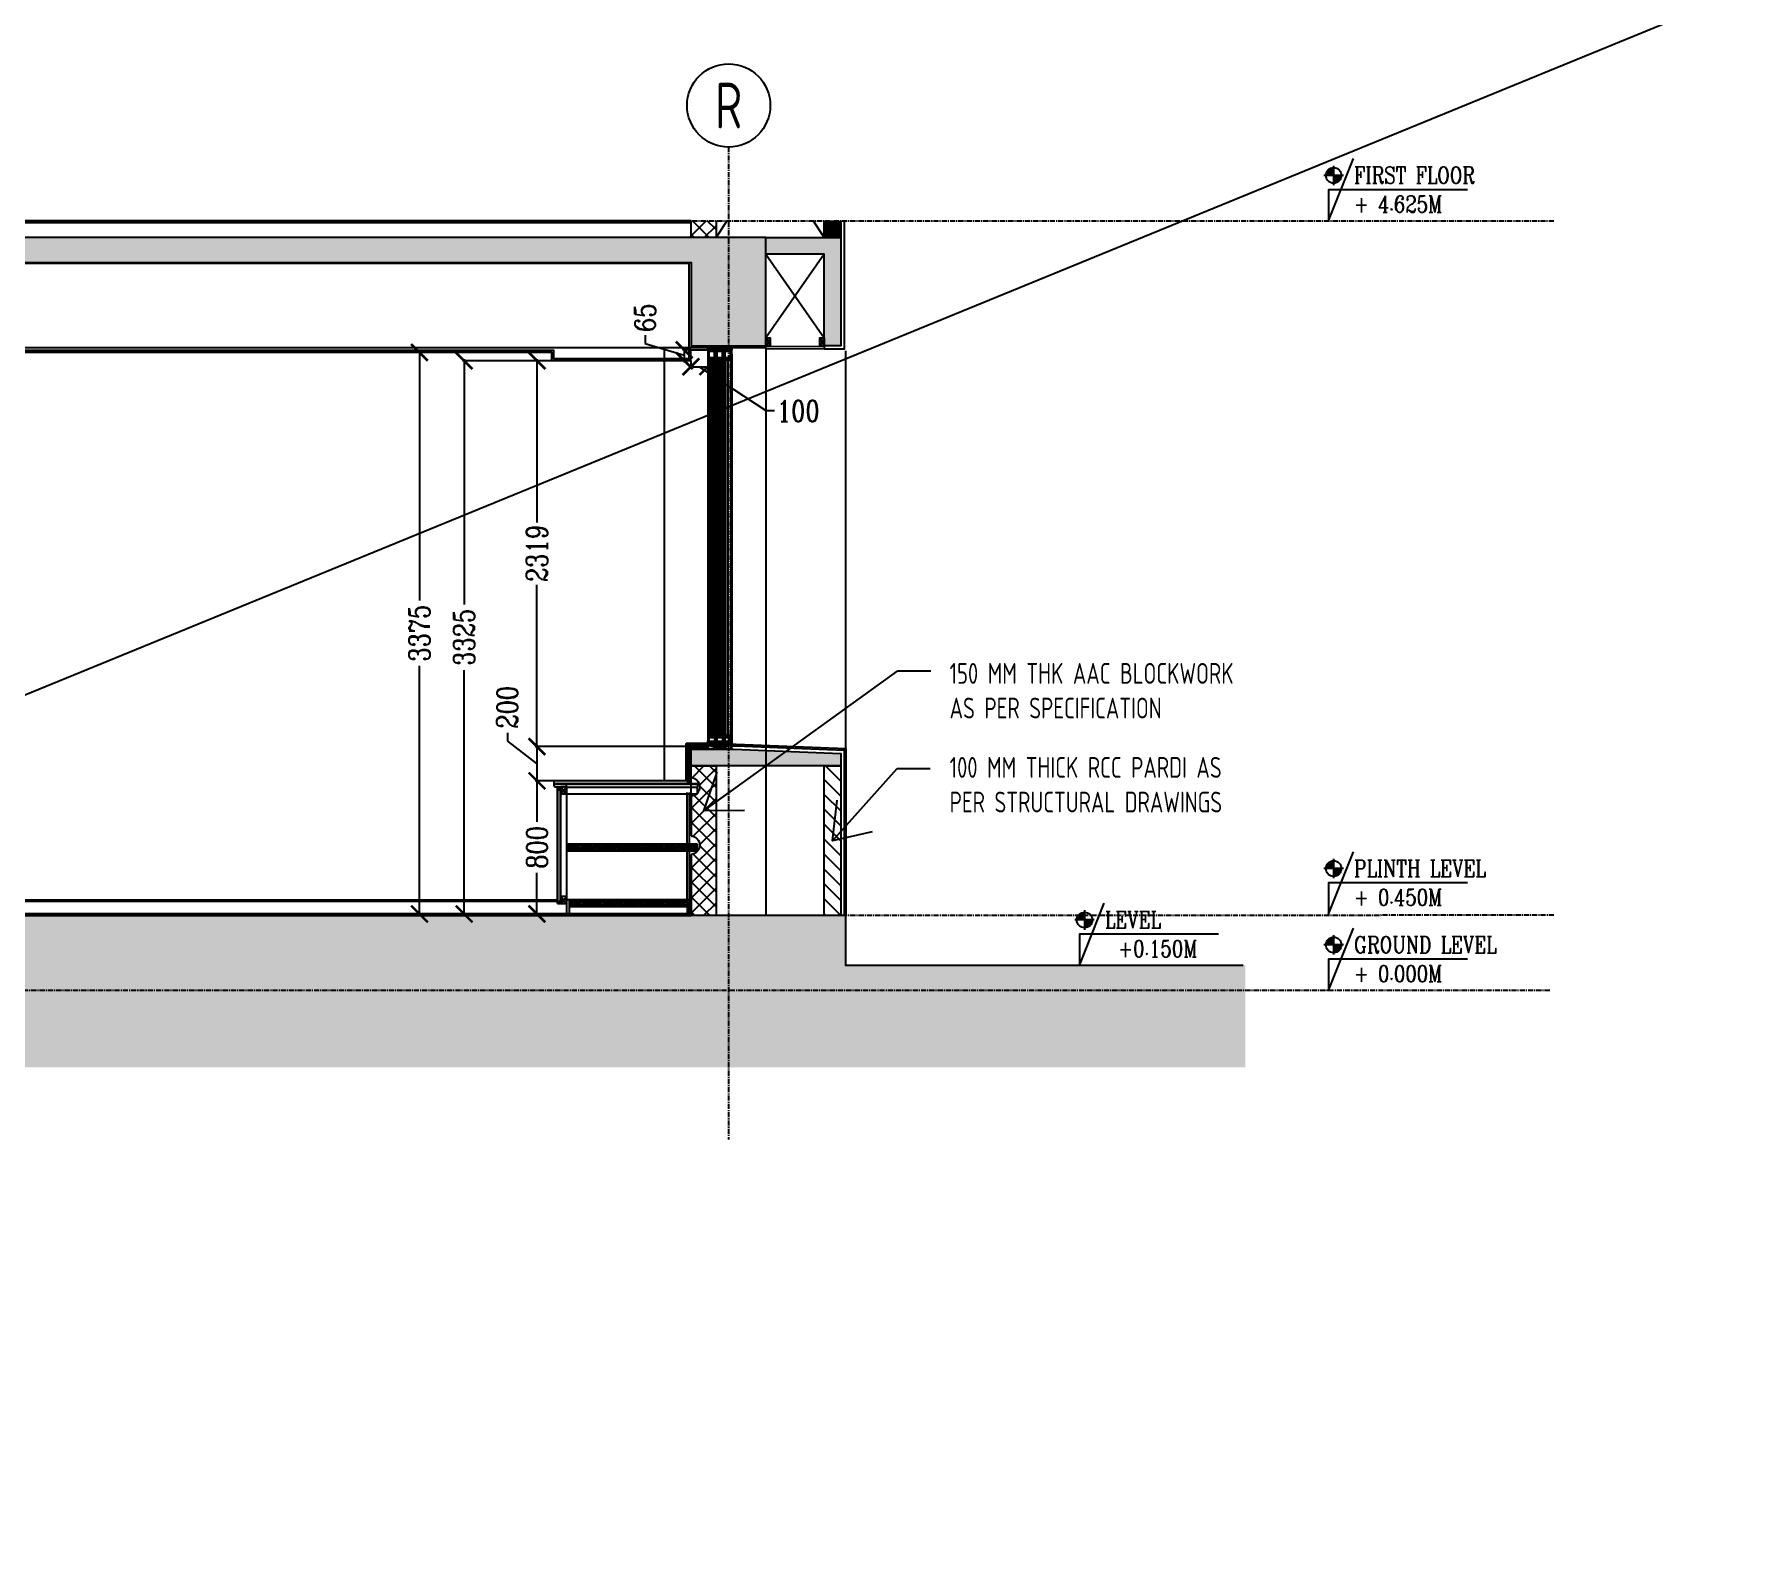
# Model space of a CAD drawing. Header units: millimetres. Extents: x -661525 to 498941, y 282148 to 1359693.
# Drawn here: x -243670 to -233309, y 960099 to 969181 of the extents above; entities that cross this region are included whole.
import ezdxf
from ezdxf.enums import TextEntityAlignment as Align

# ---------------------------------------------------------------- set-up
doc = ezdxf.new("R2010")
doc.units = ezdxf.units.MM
doc.header["$LTSCALE"] = 2.5
doc.header["$PDMODE"] = 35
doc.header["$PDSIZE"] = 15
doc.linetypes.add('CENTER', pattern=[2, 1.25, -0.25, 0.25, -0.25])
doc.layers.get('0').update_dxf_attribs({"linetype": 'CONTINUOUS'})
doc.layers.get('DEFPOINTS').update_dxf_attribs({"linetype": 'CONTINUOUS'})
for name, color, linetype in [('00', 5, 'CONTINUOUS'), ('A-ALU-SECTION', 11, 'CONTINUOUS'), ('A-ANNO-DIMS', 11, 'CONTINUOUS'), ('A-ANNO-GRID', 5, 'CENTER'), ('A-ANNO-LEVL', 7, 'CONTINUOUS'), ('A-COLS', 7, 'CONTINUOUS'), ('A-COLS-PATT', 252, 'CONTINUOUS'), ('A-ELEV', 8, 'CONTINUOUS'), ('A-ELEV-MEDM', 34, 'CONTINUOUS'), ('A-ELEV-THIN', 8, 'CONTINUOUS'), ('A-ELEV-VERY-THIN', 5, 'CONTINUOUS'), ('A-FLOR-OPEN', 6, 'CONTINUOUS'), ('A-GLAZ', 5, 'CONTINUOUS'), ('A-SECT', 1, 'CONTINUOUS'), ('A-WALL', 8, 'CONTINUOUS'), ('A-WALL-JAMB', 11, 'CONTINUOUS'), ('A-WALL-PATT-200', 5, 'CONTINUOUS'), ('A-WALL-PLAS', 8, 'CONTINUOUS'), ('I-ANNO-NOTE', 11, 'CONTINUOUS'), ('I-ELEV-HEVY', 4, 'CONTINUOUS'), ('I-ELEV-LITE', 8, 'CONTINUOUS'), ('I-SECT', 3, 'CONTINUOUS'), ('I-SECT-MEDM', 4, 'CONTINUOUS'), ('STONE', 9, 'CONTINUOUS'), ('vemcpl-ahu', 6, 'CONTINUOUS')]:
    doc.layers.add(name, color=color, linetype=linetype)
for name, color, linetype, lineweight in [('Elevation Dark - Cill-Staircase', 4, 'CONTINUOUS', 30), ('Elevation Light - Plaster-Tile Drop', 8, 'CONTINUOUS', 18), ('Wall - Stone Hatch', 252, 'CONTINUOUS', 13)]:
    doc.layers.add(name, color=color, linetype=linetype, lineweight=lineweight)
doc.styles.add('COMPLEX', font='complex.shx', dxfattribs={"width": 0.8})
doc.styles.add('ISOCP', font='isocp.shx', dxfattribs={"width": 0.8})
doc.dimstyles.new('TICK100', dxfattribs={"dimtxt": 250, "dimasz": 200, "dimexe": 150, "dimexo": 10, "dimgap": 50, "dimtad": 0, "dimdec": 0, "dimrnd": 5, "dimzin": 1, "dimdsep": 46, "dimtxsty": 'COMPLEX', "dimblk1": 'ARCHTICK', "dimblk2": 'ARCHTICK', "dimsah": 1, "dimcen": 0.09375, "dimdle": 150, "dimclrd": 11, "dimclre": 11, "dimclrt": 7, "dimadec": 0, "dimazin": 0, "dimtfac": 1, "dimtdec": 0, "dimtofl": 0, "dimtmove": 0, "dimatfit": 3, "dimldrblk": 'OPEN90', "dimfxl": 1, "dimtolj": 1, "dimtzin": 1, "dimarcsym": 0})
doc.dimstyles.new('TICK50', dxfattribs={"dimtxt": 125, "dimasz": 100, "dimexe": 10, "dimexo": 0, "dimgap": 25, "dimtad": 0, "dimdec": 0, "dimzin": 1, "dimdsep": 46, "dimtxsty": 'COMPLEX', "dimblk1": 'ARCHTICK', "dimblk2": 'ARCHTICK', "dimsah": 1, "dimcen": 0.09375, "dimdle": 10, "dimclrd": 170, "dimclre": 11, "dimclrt": 170, "dimadec": 0, "dimazin": 0, "dimtfac": 1, "dimtdec": 0, "dimtofl": 0, "dimtmove": 0, "dimatfit": 3, "dimldrblk": 'ARCHTICK', "dimfxl": 1, "dimtolj": 1, "dimtzin": 1, "dimarcsym": 0})

# ---------------------------------------------------------------- blocks, each defined once
blk = doc.blocks.new('floor 1')
at = {"layer": 'Elevation Light - Plaster-Tile Drop'}
h = blk.add_hatch(dxfattribs=at)
h.set_pattern_fill('AR-SAND', color=256, style=0)
h.set_pattern_definition([(37.5, (3830731.42, 983927.553), (-1.60003, 48.94132), [0, -38.608, 0, -43.18, 0, -41.275]), (7.5, (3830731.42, 983927.553), (44.95233, 71.6825), [0, -20.828, 0, -34.798, 0, -13.335]), (327.5, (3830700.177, 983927.553), (79.09924, 0.14372), [0, -12.7, 0, -45.72, 0, -59.69]), (317.5, (3830700.18, 983927.55), (76.35565, 22.29293), [0, -6.35, 0, -29.972, 0, -34.29])])
h.paths.add_polyline_path([(3830756, 984018), (3830731, 984018), (3830731, 983928), (3830756, 983928)])
h.paths.add_polyline_path([(3841805, 983928), (3841805, 984018), (3830756, 984018), (3830756, 983928)])
at = {"layer": 'A-ELEV-VERY-THIN'}
for points in [[(3834343, 984113), (3831536, 984113), (3831536, 984103), (3842297, 984103)], [(3836219, 984113), (3831536, 984113)], [(3842299, 984103), (3842299, 984113), (3831536, 984113)], [(3831540, 984103), (3836219, 984103)]]:
    blk.add_lwpolyline(points, dxfattribs=at)
at = {"layer": 'A-SECT', "color": 11}
for points in [[(3830731, 984028), (3842304, 984028), (3842304, 984018), (3830731, 984018)], [(3830753, 984073), (3830743, 984073), (3830743, 984028), (3830753, 984028)]]:
    blk.add_lwpolyline(points, close=True, dxfattribs=at)
at = {"layer": 'A-WALL-PLAS'}
blk.add_lwpolyline([(3831536, 984113), (3831536, 984103)], dxfattribs=at)
blk = doc.blocks.new('W13-144-SECTION')
at = {"layer": 'Wall - Stone Hatch'}
h = blk.add_hatch(dxfattribs=at)
h.set_pattern_fill('ANSI36', color=256, scale=0.8, angle=270, style=0)
h.set_pattern_definition([(315, (339769.6994, 1020410.4174), (4.9391409, -1.3470384), [6.35, -1.27, 0, -1.27])])
h.paths.add_polyline_path([(347636, 1023305), (347492, 1023305), (347492, 1023330), (347636, 1023330)])
h.paths.add_polyline_path([(347633, 1023308), (347495, 1023308), (347495, 1023327), (347633, 1023327)], flags=16)
h = blk.add_hatch(dxfattribs=at)
h.set_pattern_fill('ANSI36', color=256, scale=0.8, angle=-90, style=0)
h.set_pattern_definition([(225, (347635.5302, 1024265.2113), (-4.9391409, -1.3470384), [6.35, -1.27, 0, -1.27])])
h.paths.add_polyline_path([(347633, 1020927), (347495, 1020927), (347495, 1020908), (347633, 1020908)], flags=16)
h.paths.add_polyline_path([(347636, 1020930), (347492, 1020930), (347492, 1020905), (347636, 1020905)])
at = {"layer": 'A-ALU-SECTION'}
for points in [[(347502, 1023246), (347502, 1023248), (347499, 1023248), (347499, 1023258), (347532, 1023258), (347532, 1023248), (347529, 1023248), (347529, 1023246), (347534, 1023246), (347534, 1023296), (347498, 1023296), (347498, 1023246), (347502, 1023246)], [(347532, 1023259), (347532, 1023295), (347499, 1023295), (347499, 1023259), (347532, 1023259)], [(347550, 1023246), (347550, 1023248), (347547, 1023248), (347547, 1023258), (347580, 1023258), (347580, 1023248), (347577, 1023248), (347577, 1023246), (347582, 1023246), (347582, 1023296), (347546, 1023296), (347546, 1023246), (347550, 1023246)], [(347580, 1023259), (347580, 1023295), (347547, 1023295), (347547, 1023259), (347580, 1023259)], [(347607, 1023246), (347607, 1023248), (347595, 1023248), (347595, 1023258), (347628, 1023258), (347628, 1023248), (347616, 1023248), (347616, 1023246), (347630, 1023246), (347630, 1023296), (347594, 1023296), (347594, 1023246), (347607, 1023246)], [(347628, 1023259), (347628, 1023295), (347595, 1023295), (347595, 1023259), (347628, 1023259)], [(347529, 1020988), (347529, 1020989), (347534, 1020989), (347534, 1020939), (347517, 1020939), (347517, 1020941), (347532, 1020941), (347532, 1020951), (347499, 1020951), (347499, 1020941), (347515, 1020941), (347515, 1020939), (347498, 1020939), (347498, 1020989), (347502, 1020989), (347502, 1020988), (347499, 1020988), (347499, 1020978), (347532, 1020978), (347532, 1020988), (347529, 1020988)], [(347577, 1020988), (347577, 1020989), (347582, 1020989), (347582, 1020939), (347565, 1020939), (347565, 1020941), (347580, 1020941), (347580, 1020951), (347547, 1020951), (347547, 1020941), (347562, 1020941), (347562, 1020939), (347546, 1020939), (347546, 1020989), (347550, 1020989), (347550, 1020988), (347547, 1020988), (347547, 1020978), (347580, 1020978), (347580, 1020988), (347577, 1020988)], [(347616, 1020988), (347616, 1020989), (347630, 1020989), (347630, 1020939), (347613, 1020939), (347613, 1020941), (347628, 1020941), (347628, 1020951), (347595, 1020951), (347595, 1020941), (347610, 1020941), (347610, 1020939), (347594, 1020939), (347594, 1020989), (347607, 1020989), (347607, 1020988), (347595, 1020988), (347595, 1020978), (347628, 1020978), (347628, 1020988), (347616, 1020988)], [(347532, 1020976), (347532, 1020952), (347499, 1020952), (347499, 1020976), (347532, 1020976)], [(347580, 1020976), (347580, 1020952), (347547, 1020952), (347547, 1020976), (347580, 1020976)], [(347628, 1020976), (347628, 1020952), (347595, 1020952), (347595, 1020976), (347628, 1020976)]]:
    blk.add_lwpolyline(points, dxfattribs=at)
blk.add_lwpolyline([(347615, 1020983), (347615, 1023252), (347609, 1023252), (347609, 1020983)], close=True, dxfattribs=at)
at = {"layer": 'A-ELEV-MEDM'}
for centre, start, end in [((347504, 1023250), 89.7072, 270.2919), ((347504, 1023247), 89.1225, 270.8766), ((347504, 1023244), 89.1225, 270.8766), ((347528, 1023250), 269.7072, 90.2919), ((347528, 1023247), 269.1225, 90.8766), ((347528, 1023244), 269.1225, 90.8766), ((347552, 1023250), 89.7072, 270.2919), ((347552, 1023247), 89.1225, 270.8766), ((347552, 1023244), 89.1225, 270.8766), ((347576, 1023250), 269.7072, 90.2919), ((347576, 1023247), 269.1225, 90.8766), ((347576, 1023244), 269.1225, 90.8766), ((347609, 1023250), 89.7072, 270.2919), ((347609, 1023247), 89.1225, 270.8766), ((347609, 1023244), 89.1225, 270.8766), ((347615, 1023250), 269.7072, 90.2919), ((347615, 1023247), 269.1225, 90.8766), ((347615, 1023244), 269.1225, 90.8766), ((347504, 1020991), 89.1234, 270.8775), ((347504, 1020989), 89.1234, 270.8775), ((347528, 1020991), 269.1234, 90.8775), ((347528, 1020989), 269.1234, 90.8775), ((347552, 1020991), 89.1234, 270.8775), ((347552, 1020989), 89.1234, 270.8775), ((347576, 1020991), 269.1234, 90.8775), ((347576, 1020989), 269.1234, 90.8775), ((347609, 1020991), 89.1225, 270.8766), ((347609, 1020989), 89.1225, 270.8766), ((347615, 1020991), 269.1234, 90.8775), ((347615, 1020989), 269.1234, 90.8775), ((347504, 1020986), 89.7081, 270.2928), ((347528, 1020986), 269.7081, 90.2928), ((347552, 1020986), 89.7081, 270.2928), ((347575, 1020986), 269.7081, 90.2928), ((347609, 1020986), 89.7072, 270.2919), ((347615, 1020986), 269.7081, 90.2928)]:
    blk.add_arc(centre, 1.34, start, end, dxfattribs=at)
at = {"layer": 'A-ELEV-THIN'}
for p, q in [((347492, 1023279), (347492, 1020956)), ((347495, 1023308), (347633, 1023327)), ((347495, 1023327), (347633, 1023308)), ((347498, 1023279), (347498, 1020956)), ((347534, 1023279), (347534, 1020956)), ((347546, 1023279), (347546, 1020956)), ((347582, 1023279), (347582, 1020956)), ((347594, 1023279), (347594, 1020956)), ((347630, 1023279), (347630, 1020989)), ((347636, 1023279), (347636, 1020956)), ((347495, 1020927), (347633, 1020908)), ((347495, 1020908), (347633, 1020927))]:
    blk.add_line(p, q, dxfattribs=at)
at = {"layer": 'A-GLAZ'}
for points in [[(347504, 1020983), (347504, 1023252), (347510, 1023252), (347510, 1020983)], [(347528, 1020983), (347528, 1023252), (347522, 1023252), (347522, 1020983)], [(347552, 1020983), (347552, 1023252), (347558, 1023252), (347558, 1020983)], [(347576, 1020983), (347576, 1023252), (347570, 1023252), (347570, 1020983)]]:
    blk.add_lwpolyline(points, close=True, dxfattribs=at)
at = {"layer": 'A-WALL-JAMB'}
for points in [[(347636, 1023305), (347492, 1023305), (347492, 1023330), (347636, 1023330), (347636, 1023305)], [(347636, 1020930), (347492, 1020930), (347492, 1020905), (347636, 1020905), (347636, 1020930)]]:
    blk.add_lwpolyline(points, dxfattribs=at)
for points in [[(347633, 1023308), (347495, 1023308), (347495, 1023327), (347633, 1023327)], [(347633, 1020927), (347495, 1020927), (347495, 1020908), (347633, 1020908)]]:
    blk.add_lwpolyline(points, close=True, dxfattribs=at)
at = {"layer": 'I-SECT'}
for points in [[(347589, 1023300), (347634, 1023300), (347634, 1023289), (347630, 1023289), (347630, 1023285), (347632, 1023285), (347632, 1023287), (347634, 1023287), (347634, 1023281), (347632, 1023281), (347632, 1023283), (347630, 1023283), (347630, 1023279), (347636, 1023279), (347636, 1023305), (347634, 1023305), (347634, 1023302), (347589, 1023302), (347589, 1023305), (347587, 1023305), (347587, 1023302), (347541, 1023302), (347541, 1023305), (347539, 1023305), (347539, 1023302), (347494, 1023302), (347494, 1023305), (347492, 1023305), (347492, 1023279), (347498, 1023279), (347498, 1023283), (347496, 1023283), (347496, 1023281), (347494, 1023281), (347494, 1023287), (347496, 1023287), (347496, 1023285), (347498, 1023285), (347498, 1023289), (347494, 1023289), (347494, 1023300), (347539, 1023300), (347539, 1023289), (347534, 1023289), (347534, 1023285), (347536, 1023285), (347536, 1023287), (347539, 1023287), (347539, 1023281), (347536, 1023281), (347536, 1023283), (347534, 1023283), (347534, 1023279), (347546, 1023279), (347546, 1023283), (347544, 1023283), (347544, 1023281), (347541, 1023281), (347541, 1023287), (347544, 1023287), (347544, 1023285), (347546, 1023285), (347546, 1023289), (347541, 1023289), (347541, 1023300), (347587, 1023300), (347587, 1023289), (347582, 1023289), (347582, 1023285), (347584, 1023285), (347584, 1023287), (347587, 1023287), (347587, 1023281), (347584, 1023281), (347584, 1023283), (347582, 1023283), (347582, 1023279), (347594, 1023279), (347594, 1023283), (347592, 1023283), (347592, 1023281), (347589, 1023281), (347589, 1023287), (347592, 1023287), (347592, 1023285), (347594, 1023285), (347594, 1023289), (347589, 1023289), (347589, 1023300)], [(347612, 1020946), (347612, 1020935), (347634, 1020935), (347634, 1020946), (347630, 1020946), (347630, 1020950), (347632, 1020950), (347632, 1020948), (347634, 1020948), (347634, 1020954), (347632, 1020954), (347632, 1020952), (347630, 1020952), (347630, 1020956), (347636, 1020956), (347636, 1020930), (347634, 1020930), (347634, 1020933), (347589, 1020933), (347589, 1020930), (347587, 1020930), (347587, 1020933), (347541, 1020933), (347541, 1020930), (347539, 1020930), (347539, 1020933), (347494, 1020933), (347494, 1020930), (347492, 1020930), (347492, 1020956), (347498, 1020956), (347498, 1020952), (347496, 1020952), (347496, 1020954), (347494, 1020954), (347494, 1020948), (347496, 1020948), (347496, 1020950), (347498, 1020950), (347498, 1020946), (347494, 1020946), (347494, 1020935), (347515, 1020935), (347515, 1020946)], [(347517, 1020946), (347517, 1020935), (347539, 1020935), (347539, 1020946), (347534, 1020946), (347534, 1020950), (347536, 1020950), (347536, 1020948), (347539, 1020948), (347539, 1020954), (347536, 1020954), (347536, 1020952), (347534, 1020952), (347534, 1020956), (347546, 1020956), (347546, 1020952), (347544, 1020952), (347544, 1020954), (347541, 1020954), (347541, 1020948), (347544, 1020948), (347544, 1020950), (347546, 1020950), (347546, 1020946), (347541, 1020946), (347541, 1020935), (347563, 1020935), (347563, 1020946)], [(347565, 1020946), (347565, 1020935), (347587, 1020935), (347587, 1020946), (347582, 1020946), (347582, 1020950), (347584, 1020950), (347584, 1020948), (347587, 1020948), (347587, 1020954), (347584, 1020954), (347584, 1020952), (347582, 1020952), (347582, 1020956), (347594, 1020956), (347594, 1020952), (347592, 1020952), (347592, 1020954), (347589, 1020954), (347589, 1020948), (347592, 1020948), (347592, 1020950), (347594, 1020950), (347594, 1020946), (347589, 1020946), (347589, 1020935)], [(347589, 1020935), (347610, 1020935), (347610, 1020946)]]:
    blk.add_lwpolyline(points, dxfattribs=at)
for centre in [(347516, 1020948), (347564, 1020948), (347611, 1020948)]:
    blk.add_arc(centre, 1.61, 308.4693, 231.5307, dxfattribs=at)
blk = doc.blocks.new('A$C49135F2E')
at = {"layer": 'I-SECT-MEDM'}
h = blk.add_hatch(dxfattribs=at)
h.set_pattern_fill('AR-SAND', color=256, scale=0.2, style=0)
h.set_pattern_definition([(37.5, (4355.703, -124), (-0.320006, 9.788265), [0, -7.7216, 0, -8.636, 0, -8.255]), (7.5, (4355.703, -124), (8.990466, 14.336502), [0, -4.1656, 0, -6.9596, 0, -2.667]), (327.5, (4349.455, -124), (15.819847, 0.028744), [0, -2.54, 0, -9.144, 0, -11.938]), (317.5, (4349.455, -124), (15.27113, 4.458586), [0, -1.27, 0, -5.9944, 0, -6.858])])
h.paths.add_polyline_path([(749, -112), (-38, -112), (-38, -132), (749, -132)])
at = {"layer": 'Wall - Stone Hatch'}
h = blk.add_hatch(dxfattribs=at)
h.set_pattern_fill('ANSI36', color=256, style=0)
h.set_pattern_definition([(45, (2143.2715, 115), (1.683798, 6.173926), [7.9375, -1.5875, 0, -1.5875])])
edge = h.paths.add_edge_path()
edge.add_line((28, 130), (-100, 130))
edge.add_line((-100, 130), (-100, 112))
edge.add_line((-100, 112), (30, 112))
edge.add_line((30, 112), (30, 128))
edge.add_arc((28, 128), 2, 0, 90)
h = blk.add_hatch(dxfattribs=at)
h.set_pattern_fill('ANSI36', color=256, style=0)
h.set_pattern_definition([(45, (328953.3177, -841383.1953), (1.683798023, 6.173926083), [7.9375, -1.5875, 0, -1.5875])])
h.paths.add_polyline_path([(24, 112), (24, 106), (30, 106), (30, -94), (18, -94), (18, 100), (18, 112)])
h = blk.add_hatch(dxfattribs=at)
h.set_pattern_fill('ANSI36', color=256, style=0)
h.set_pattern_definition([(45, (328959.3177, -841407.3053), (1.683798023, 6.173926083), [7.9375, -1.5875, 0, -1.5875])])
edge = h.paths.add_edge_path()
edge.add_line((20, -94), (821, -94))
edge.add_arc((773, -112), 50.9, 0, 20.6893, ccw=False)
edge.add_line((824, -112), (771, -112))
edge.add_line((771, -112), (20, -112))
edge.add_line((20, -112), (20, -94))
edge = h.paths.add_edge_path()
edge.add_line((749, -124), (749, -112))
edge.add_line((749, -112), (824, -112))
edge.add_arc((773, -112), 50.9, -20.6893, 0, ccw=False)
edge.add_line((821, -130), (749, -130))
edge.add_line((749, -130), (749, -124))
h = blk.add_hatch(dxfattribs=at)
h.set_pattern_fill('ANSI36', color=256, scale=2, angle=90, style=0)
h.set_pattern_definition([(135, (4355.703, -504), (-12.347852, 3.367596), [15.875, -3.175, 0, -3.175])])
h.paths.add_polyline_path([(749, -474), (-38, -474), (-38, -514), (749, -514)])
h = blk.add_hatch(dxfattribs=at)
h.set_pattern_fill('ANSI36', color=256, scale=2, angle=90, style=0)
h.set_pattern_definition([(135, (4370.4176, -839), (-12.347852, 3.367596), [15.875, -3.175, 0, -3.175])])
h.paths.add_polyline_path([(731, -809), (0, -809), (0, -849), (731, -849)])
at = {"layer": '00', "color": 8}
for points in [[(784, -130), (749, -172), (784, -172), (749, -130)], [(784, -790), (749, -832), (784, -832), (749, -790)]]:
    blk.add_lwpolyline(points, dxfattribs=at)
at = {"layer": 'A-COLS', "color": 8}
blk.add_line((804, -832), (784, -832), dxfattribs=at)
at = {"layer": 'A-ELEV'}
for p, q in [((749, -172), (749, -809)), ((800, -130), (782, -130))]:
    blk.add_line(p, q, dxfattribs=at)
for points in [[(803, -137), (803, -819), (785, -819), (785, -137)], [(803, -137), (785, -137)]]:
    blk.add_lwpolyline(points, dxfattribs=at)
at = {"layer": 'A-SECT'}
for p, q in [((749, -172), (-38, -172)), ((749, -132), (749, -172))]:
    blk.add_line(p, q, dxfattribs=at)
for points in [[(-38, -474), (749, -474), (749, -514), (-38, -514)], [(731, -849), (0, -849), (0, -809), (731, -809)], [(749, -894), (731, -894), (731, -809), (749, -809)]]:
    blk.add_lwpolyline(points, close=True, dxfattribs=at)
at = {"layer": 'A-WALL'}
blk.add_line((0, -75), (0, 96), dxfattribs=at)
for points in [[(0, -187), (0, -425)], [(0, -537), (0, -904)]]:
    blk.add_lwpolyline(points, dxfattribs=at)
for centre in [(4, -131), (4, -481)]:
    blk.add_arc(centre, 56.3, 93.9102, 266.0898, dxfattribs=at)
at = {"layer": 'A-WALL-PLAS'}
for p, q in [((12, 106), (-100, 106)), ((12, 106), (12, -112)), ((18, 100), (18, 112)), ((18, 100), (18, -94)), ((12, -164), (12, -474)), ((12, -514), (12, -809))]:
    blk.add_line(p, q, dxfattribs=at)
at = {"layer": 'Elevation Dark - Cill-Staircase'}
blk.add_lwpolyline([(28, 130), (-100, 130), (-100, 112), (30, 112), (30, 128, 0.414214)], format="xyb", close=True, dxfattribs=at)
at = {"layer": 'I-ELEV-HEVY'}
for points in [[(30, -94), (30, 106), (24, 106), (24, 112)], [(24, -474), (24, -164)], [(24, -809), (24, -514)]]:
    blk.add_lwpolyline(points, dxfattribs=at)
at = {"layer": 'I-ELEV-LITE'}
for p, q in [((784, -136), (804, -136)), ((784, -832), (784, -137)), ((785, -137), (784, -137)), ((804, -832), (804, -136)), ((803, -819), (794, -819))]:
    blk.add_line(p, q, dxfattribs=at)
at = {"layer": 'I-SECT'}
for points in [[(784, -172), (749, -172), (749, -130), (784, -130)], [(803, -149), (785, -149), (785, -137), (803, -137)], [(784, -832), (749, -832), (749, -790), (784, -790)], [(803, -831), (785, -831), (785, -819), (803, -819)]]:
    blk.add_lwpolyline(points, close=True, dxfattribs=at)
at = {"layer": 'I-SECT-MEDM'}
for p, q in [((18, -94), (821, -94)), ((20, -112), (20, -94)), ((-38, -112), (824, -112)), ((824, -112), (-38, -112)), ((-38, -112), (-38, -132)), ((749, -132), (-38, -132)), ((749, -132), (749, -112)), ((749, -112), (824, -112)), ((821, -130), (749, -130)), ((24, -809), (12, -809))]:
    blk.add_line(p, q, dxfattribs=at)
at = {"layer": 'I-SECT-MEDM', "color": 5}
blk.add_line((24, -809), (25, -809), dxfattribs=at)
at = {"layer": 'I-SECT-MEDM'}
for start, end in [(0, 20.6893), (339.3107, 0)]:
    blk.add_arc((773, -112), 50.9, start, end, dxfattribs=at)
at = {"layer": 'STONE'}
blk.add_line((-38, -172), (-38, -132), dxfattribs=at)
blk = doc.blocks.new('L')
h = blk.add_hatch(color=0)
h.paths.add_polyline_path([(0.068, 0), (0, 0), (0, -0.068, 0.414214)])
h.paths.add_polyline_path([(0, 0.068, 0.414214), (-0.068, 0), (0, 0)])
at = {"color": 0}
for p, q in [((0.085, 0), (-0.085, 0)), ((0, 0.085), (0, -0.085))]:
    blk.add_line(p, q, dxfattribs=at)
blk.add_circle((0, 0), 0.0683, dxfattribs=at)
blk = doc.blocks.new('WATER LVL')
blk.add_lwpolyline([(837, 0), (-837, 0), (-837, -375), (-537, 375)])
at = {"layer": '00', "xscale": 1371.803835285835, "yscale": 1371.803835285835, "zscale": 1371.803835285835}
blk.add_blockref('L', (-774, 172), dxfattribs=at)
at = {"style": 'COMPLEX', "width": 0.8}
for p in [(-529, 75), (-529, -273)]:
    blk.add_attdef('WATER', p, '', height=200, dxfattribs=at)
blk = doc.blocks.new('COLNUM')
at = {"linetype": 'Continuous'}
blk.add_circle((0, 0), 500, dxfattribs=at)
at = {"color": 7, "linetype": 'Continuous', "style": 'ISOCP', "width": 0.8}
blk.add_attdef('X', text='', height=550, dxfattribs=at).set_placement((0, 0), align=Align.MIDDLE_CENTER)
blk = doc.blocks.new('_ARCHTICK')
at = {"color": 0, "linetype": 'ByBlock', "const_width": 0.15}
blk.add_lwpolyline([(-0.5, -0.5), (0.5, 0.5)], dxfattribs=at)
blk = doc.blocks.new('*D393')
at = {"layer": 'A-ANNO-DIMS', "lineweight": -2, "transparency": 16777216}
for p, q in [((-240522, 964695), (-240658, 964695)), ((-240648, 964705), (-240648, 964449)), ((-240648, 963885), (-240648, 964142)), ((-240522, 963895), (-240658, 963895))]:
    blk.add_line(p, q, dxfattribs=at)
at = {"layer": 'DEFPOINTS', "color": 0, "transparency": 16777216}
for p in [(-240522, 964695), (-240648, 963895), (-240522, 963895)]:
    blk.add_point(p, dxfattribs=at)
at = {"layer": 'A-ANNO-DIMS', "lineweight": -2, "transparency": 16777216, "xscale": 100, "yscale": 100, "zscale": 100}
for p, rotation in [((-240648, 964695), 90.00000013136851), ((-240648, 963895), 270.0000001313685)]:
    blk.add_blockref('_ARCHTICK', p, dxfattribs=dict(at, rotation=rotation))
at = {"layer": 'A-ANNO-DIMS', "transparency": 16777216, "insert": (-240648, 964295), "char_height": 125, "attachment_point": 5, "rotation": 90, "style": 'COMPLEX'}
blk.add_mtext('\\A1;800', dxfattribs=at)
blk = doc.blocks.new('*D394')
at = {"layer": 'A-ANNO-DIMS', "lineweight": -2, "transparency": 16777216}
for p, q in [((-240826, 964983), (-240826, 964933)), ((-240826, 964933), (-240648, 964798)), ((-239749, 964901), (-240658, 964901)), ((-240648, 964911), (-240648, 964685)), ((-239749, 964695), (-240658, 964695))]:
    blk.add_line(p, q, dxfattribs=at)
at = {"layer": 'DEFPOINTS', "color": 0, "transparency": 16777216}
for p in [(-239749, 964901), (-240648, 964695), (-239749, 964695)]:
    blk.add_point(p, dxfattribs=at)
at = {"layer": 'A-ANNO-DIMS', "lineweight": -2, "transparency": 16777216, "xscale": 100, "yscale": 100, "zscale": 100}
for p, rotation in [((-240648, 964901), 90), ((-240648, 964695), 270)]:
    blk.add_blockref('_ARCHTICK', p, dxfattribs=dict(at, rotation=rotation))
at = {"layer": 'A-ANNO-DIMS', "transparency": 16777216, "insert": (-240826, 965137), "char_height": 125, "attachment_point": 5, "rotation": 90, "style": 'COMPLEX'}
blk.add_mtext('\\A1;200', dxfattribs=at)
blk = doc.blocks.new('*D395')
at = {"layer": 'A-ANNO-DIMS', "lineweight": -2, "transparency": 16777216}
for p, q in [((-239749, 967220), (-240658, 967220)), ((-240648, 967230), (-240648, 966248)), ((-240648, 964891), (-240648, 965874)), ((-239749, 964901), (-240658, 964901))]:
    blk.add_line(p, q, dxfattribs=at)
at = {"layer": 'DEFPOINTS', "color": 0, "transparency": 16777216}
for p in [(-240648, 967220), (-239749, 967220), (-239749, 964901)]:
    blk.add_point(p, dxfattribs=at)
at = {"layer": 'A-ANNO-DIMS', "lineweight": -2, "transparency": 16777216, "xscale": 100, "yscale": 100, "zscale": 100}
for p, rotation in [((-240648, 967220), 89.99999999996548), ((-240648, 964901), 269.9999999999655)]:
    blk.add_blockref('_ARCHTICK', p, dxfattribs=dict(at, rotation=rotation))
at = {"layer": 'A-ANNO-DIMS', "transparency": 16777216, "insert": (-240648, 966061), "char_height": 125, "attachment_point": 5, "rotation": 90, "style": 'COMPLEX'}
blk.add_mtext('\\A1;2319', dxfattribs=at)
blk = doc.blocks.new('*D396')
at = {"layer": 'A-ANNO-DIMS', "lineweight": -2, "transparency": 16777216}
for p, q in [((-239722, 967220), (-239722, 967174)), ((-239621, 967220), (-239621, 967174)), ((-239732, 967184), (-239611, 967184)), ((-239269, 966918), (-239672, 967184)), ((-239219, 966918), (-239269, 966918))]:
    blk.add_line(p, q, dxfattribs=at)
at = {"layer": 'DEFPOINTS', "color": 0, "transparency": 16777216}
for p in [(-239722, 967220), (-239621, 967220), (-239621, 967184)]:
    blk.add_point(p, dxfattribs=at)
at = {"layer": 'A-ANNO-DIMS', "lineweight": -2, "transparency": 16777216, "xscale": 100, "yscale": 100, "zscale": 100, "rotation": 180}
blk.add_blockref('_ARCHTICK', (-239722, 967184), dxfattribs=at)
at = {"layer": 'A-ANNO-DIMS', "lineweight": -2, "transparency": 16777216, "xscale": 100, "yscale": 100, "zscale": 100}
blk.add_blockref('_ARCHTICK', (-239621, 967184), dxfattribs=at)
at = {"layer": 'A-ANNO-DIMS', "transparency": 16777216, "insert": (-239077, 966918), "char_height": 125, "attachment_point": 5, "style": 'COMPLEX'}
blk.add_mtext('\\A1;100', dxfattribs=at)
blk = doc.blocks.new('*D397')
at = {"layer": 'A-ANNO-DIMS', "lineweight": -2, "transparency": 16777216}
for p, q in [((-239997, 967373), (-239997, 967323)), ((-239997, 967323), (-239762, 967253)), ((-239722, 967285), (-239772, 967285)), ((-239722, 967220), (-239772, 967220)), ((-239762, 967295), (-239762, 967210))]:
    blk.add_line(p, q, dxfattribs=at)
at = {"layer": 'DEFPOINTS', "color": 0, "transparency": 16777216}
for p in [(-239762, 967220), (-239722, 967285), (-239722, 967220)]:
    blk.add_point(p, dxfattribs=at)
at = {"layer": 'A-ANNO-DIMS', "lineweight": -2, "transparency": 16777216, "xscale": 100, "yscale": 100, "zscale": 100}
for p, rotation in [((-239762, 967285), 90), ((-239762, 967220), 270)]:
    blk.add_blockref('_ARCHTICK', p, dxfattribs=dict(at, rotation=rotation))
at = {"layer": 'A-ANNO-DIMS', "transparency": 16777216, "insert": (-239997, 967479), "char_height": 125, "attachment_point": 5, "rotation": 90, "style": 'COMPLEX'}
blk.add_mtext('\\A1;65', dxfattribs=at)
blk = doc.blocks.new('*D398')
at = {"layer": 'A-ANNO-DIMS', "lineweight": -2, "transparency": 16777216}
for p, q in [((-240948, 967270), (-241365, 967270)), ((-241355, 967280), (-241355, 965779)), ((-241355, 963885), (-241355, 965386)), ((-240948, 963895), (-241365, 963895))]:
    blk.add_line(p, q, dxfattribs=at)
at = {"layer": 'DEFPOINTS', "color": 0, "transparency": 16777216}
for p in [(-240948, 967270), (-241355, 963895), (-240948, 963895)]:
    blk.add_point(p, dxfattribs=at)
at = {"layer": 'A-ANNO-DIMS', "lineweight": -2, "transparency": 16777216, "xscale": 100, "yscale": 100, "zscale": 100}
for p, rotation in [((-241355, 967270), 90.00000013137065), ((-241355, 963895), 270.0000001313707)]:
    blk.add_blockref('_ARCHTICK', p, dxfattribs=dict(at, rotation=rotation))
at = {"layer": 'A-ANNO-DIMS', "transparency": 16777216, "insert": (-241355, 965583), "char_height": 125, "attachment_point": 5, "rotation": 90, "style": 'COMPLEX'}
blk.add_mtext('\\A1;3375', dxfattribs=at)
blk = doc.blocks.new('*D399')
at = {"layer": 'A-ANNO-DIMS', "lineweight": -2, "transparency": 16777216}
for p, q in [((-240558, 967220), (-241096, 967220)), ((-241086, 967230), (-241086, 965754)), ((-241086, 963885), (-241086, 965361)), ((-240558, 963895), (-241096, 963895))]:
    blk.add_line(p, q, dxfattribs=at)
at = {"layer": 'DEFPOINTS', "color": 0, "transparency": 16777216}
for p in [(-240558, 967220), (-241086, 963895), (-240558, 963895)]:
    blk.add_point(p, dxfattribs=at)
at = {"layer": 'A-ANNO-DIMS', "lineweight": -2, "transparency": 16777216, "xscale": 100, "yscale": 100, "zscale": 100}
for p, rotation in [((-241086, 967220), 90.00000013136015), ((-241086, 963895), 270.0000001313601)]:
    blk.add_blockref('_ARCHTICK', p, dxfattribs=dict(at, rotation=rotation))
at = {"layer": 'A-ANNO-DIMS', "transparency": 16777216, "insert": (-241086, 965558), "char_height": 125, "attachment_point": 5, "rotation": 90, "style": 'COMPLEX'}
blk.add_mtext('\\A1;3325', dxfattribs=at)

msp = doc.modelspace()

# ---------------------------------------------------------------- hatches: boundary and pattern name
at = {"layer": 'A-COLS-PATT'}
h = msp.add_hatch(color=256, dxfattribs=at)
h.dxf.hatch_style = 1
h.paths.add_polyline_path([(-238921.3, 968060.4), (-238821.3, 968060.4), (-238821.3, 967960.4), (-238921.3, 967960.4)])
h = msp.add_hatch(color=256, dxfattribs=at)
h.dxf.hatch_style = 1
h.paths.add_polyline_path([(-252971.3, 967810.4), (-251206.8, 967810.4), (-251206.8, 967510.4), (-250746.3, 967510.4), (-250746.3, 967810.4), (-239721.3, 967810.4), (-239721.3, 967310.4), (-239271.3, 967310.4), (-239271.3, 967960.4), (-253201.3, 967960.4), (-253201.3, 967360.4), (-252971.3, 967360.4)])
h = msp.add_hatch(color=256, dxfattribs=at)
h.dxf.hatch_style = 1
h.paths.add_polyline_path([(-239271.3, 967960.4), (-238821.3, 967960.4), (-238821.3, 967310.4), (-238921.3, 967310.4), (-238921.3, 967860.4), (-239271.3, 967860.4)])
h = msp.add_hatch(color=256, dxfattribs=at)
h.dxf.hatch_style = 1
h.paths.add_polyline_path([(-239721.3, 964785.4), (-239721.3, 964885.4), (-239466.3, 964885.4), (-238821.3, 964860.4), (-238821.3, 964785.4)])
msp.add_hatch(color=256, dxfattribs=at).paths.add_polyline_path([(-236388.3, 963585.4), (-236388.3, 962973), (-255389.3, 962973), (-255389.3, 963885.4), (-238791.3, 963885.4), (-238791.3, 963585.4)])
at = {"layer": 'A-WALL-PATT-200'}
h = msp.add_hatch(dxfattribs=at)
h.set_pattern_fill('ANSI37', color=256, scale=20, style=0)
h.set_pattern_definition([(135, (3266264.33, 422693.37), (44.9012806, 44.9012806), []), (45, (3266264.33, 422693.37), (44.9012806, -44.9012806), [])])
h.paths.add_polyline_path([(-239721.3, 968060.4), (-239571.3, 968060.4), (-239571.3, 967960.4), (-239721.3, 967960.4)])
h = msp.add_hatch(dxfattribs=at)
h.set_pattern_fill('ANSI37', color=256, scale=20, style=0)
h.set_pattern_definition([(135, (3266264.33, 422843.37), (44.9012806, 44.9012806), []), (45, (3266264.33, 422843.37), (44.9012806, -44.9012806), [])])
h.paths.add_polyline_path([(-239721.3, 964315.4), (-239683.3, 964315.4), (-239683.3, 964275.4), (-239721.3, 964275.4)])
h.paths.add_polyline_path([(-239683.3, 964657.4), (-239721.3, 964657.4), (-239721.3, 964677.4), (-239683.3, 964677.4)])
edge = h.paths.add_edge_path()
edge.add_arc((-239725.1, 964658.7), 56.3, -47.22628, 86.08979, ccw=False)
edge.add_line((-239686.9, 964617.4), (-239721.3, 964617.4))
edge.add_line((-239721.3, 964617.4), (-239721.3, 964364.9))
edge.add_arc((-239725.1, 964308.7), 56.3, -86.08979, 86.08979, ccw=False)
edge.add_line((-239721.3, 964252.6), (-239721.3, 963885.4))
edge.add_line((-239721.3, 963885.4), (-239571.3, 963885.4))
edge.add_line((-239571.3, 963885.4), (-239571.3, 964785.4))
edge.add_line((-239571.3, 964785.4), (-239721.3, 964785.4))
edge.add_line((-239721.3, 964785.4), (-239721.3, 964714.9))
h = msp.add_hatch(dxfattribs=at)
h.set_pattern_fill('ANSI31,_O', color=256, scale=20)
h.set_pattern_definition([(135, (3266064.33, 422843.37), (44.9012806, 44.9012806), [])])
h.paths.add_polyline_path([(-238821.3, 964785.4), (-238921.3, 964785.4), (-238921.3, 963885.4), (-238821.3, 963885.4)])

# ---------------------------------------------------------------- linework, layer by layer
at = {"layer": 'A-ANNO-DIMS'}
for points in [[(-239722.2, 967220.4), (-239722.2, 967285.2), (-239621.3, 967285.2), (-239621.3, 967297.2), (-239722.1, 967297.2), (-239734.1, 967297.2), (-239734.1, 967232.4), (-240546.3, 967232.4), (-240546.3, 967282.4), (-250008.3, 967282.4), (-250008.3, 967232.4), (-251283.8, 967232.4)], [(-239722.2, 967220.4), (-240558.3, 967220.4), (-240558.3, 967270.4), (-249996.3, 967270.4), (-249996.3, 967220.4), (-251283.8, 967220.4)]]:
    msp.add_lwpolyline(points, dxfattribs=at)
at = {"layer": 'A-ANNO-GRID', "ltscale": 10}
for p, q in [((-239495.4, 968504.3), (-239496.2, 962538.7)), ((-252464.4, 968060.4), (-234530.8, 968060.4)), ((-234557.5, 963435.4), (-255389.3, 963435.4))]:
    msp.add_line(p, q, dxfattribs=at)
msp.add_lwpolyline([(-254164, 963885.1), (-234530.8, 963889)], dxfattribs=at)
at = {"layer": 'A-COLS'}
for points in [[(-238821.3, 968060.4), (-238821.3, 967960.4), (-238921.3, 967960.4), (-238921.3, 968060.4)], [(-239721.3, 964785.4), (-239721.3, 964885.4), (-239466.3, 964885.4), (-238821.3, 964860.4), (-238821.3, 964785.4), (-239721.3, 964785.4)]]:
    msp.add_lwpolyline(points, dxfattribs=at)
at = {"layer": 'A-ELEV-THIN'}
for p, q in [((-239733.1, 967297.2), (-250671.3, 967297.2)), ((-239883.3, 967297.2), (-239883.3, 964695.4)), ((-239271.3, 967287.2), (-239271.3, 963885.4))]:
    msp.add_line(p, q, dxfattribs=at)
at = {"layer": 'A-FLOR-OPEN', "ltscale": 10}
for points in [[(-239506.3, 968060.4), (-239571.3, 967960.4)], [(-238986.3, 968060.4), (-238921.3, 967960.4)], [(-238921.3, 967860.4), (-239271.3, 967358.1)], [(-239271.3, 967860.4), (-238921.3, 967356.7)]]:
    msp.add_lwpolyline(points, dxfattribs=at)
at = {"layer": 'A-SECT', "color": 11}
msp.add_lwpolyline([(-239721.3, 968060.4), (-252971.3, 968060.4), (-252971.3, 968050.4), (-239721.3, 968050.4)], close=True, dxfattribs=at)
at = {"layer": 'A-SECT'}
for points in [[(-252971.3, 967810.4), (-251206.8, 967810.4), (-251206.8, 967510.4), (-250746.3, 967510.4), (-250746.3, 967810.4), (-239721.3, 967810.4), (-239721.3, 967310.4), (-239271.3, 967310.4), (-239271.3, 967960.4), (-253201.3, 967960.4), (-253201.3, 967360.4), (-252971.3, 967360.4), (-252971.3, 967810.4)], [(-239271.3, 967960.4), (-238821.3, 967960.4), (-238821.3, 967310.4), (-238921.3, 967310.4), (-238921.3, 967860.4), (-239271.3, 967860.4), (-239271.3, 967960.4)], [(-236401.8, 963585.4), (-238791.4, 963585.4), (-238791.4, 963885.4), (-255392.4, 963885.4), (-255392.4, 963285.4), (-255969.4, 963285.4)]]:
    msp.add_lwpolyline(points, dxfattribs=at)
at = {"layer": 'A-SECT', "color": 4}
for points in [[(-239271.3, 967308.1), (-239271.3, 967358.1), (-239246.3, 967358.1), (-239246.3, 967308.1), (-239271.3, 967308.1)], [(-238946.3, 967306.7), (-238946.3, 967356.7), (-238921.3, 967356.7), (-238921.3, 967306.7), (-238946.3, 967306.7)], [(-238921.3, 967306.4), (-238921.3, 967290.4), (-239271.3, 967292.1), (-239271.3, 967308.1), (-238921.3, 967306.4)]]:
    msp.add_lwpolyline(points, dxfattribs=at)
at = {"layer": 'A-WALL'}
for points in [[(-239721.3, 967960.4), (-239721.3, 968060.4)], [(-239571.3, 968060.4), (-239571.3, 967960.4), (-239721.3, 967960.4)], [(-239721.3, 964364.9), (-239721.3, 964785.4), (-239571.3, 964785.4), (-239571.3, 963885.4), (-239721.3, 963885.4)], [(-238921.3, 964785.4), (-238821.3, 964785.4), (-238821.3, 963885.4), (-238921.3, 963885.4), (-238921.3, 964785.4)], [(-239721.3, 963885.4), (-239721.3, 964252.6)]]:
    msp.add_lwpolyline(points, dxfattribs=at)
at = {"layer": 'A-WALL-JAMB'}
msp.add_line((-238791.3, 964738.8), (-238791.3, 967280.4), dxfattribs=at)
at = {"layer": 'A-WALL-PLAS'}
for points in [[(-238801.3, 968060.4), (-238801.3, 967290.4), (-238921.3, 967290.4)], [(-239726.3, 967297.2), (-239733.1, 967297.2), (-239733.1, 967805.4), (-250740, 967805.4), (-250740, 967504.4), (-251213.1, 967504.4), (-251213.1, 967805.4)], [(-239271.3, 967297.2), (-239726.3, 967297.2)], [(-239477.3, 964905.4), (-239449.7, 964905.4), (-238801.3, 964879.3), (-238801.3, 963885.4)], [(-239467.3, 964905.4), (-239467.3, 964915.4), (-239449.4, 964915.4), (-238791.3, 964888.8), (-238791.3, 963885.4)]]:
    msp.add_lwpolyline(points, dxfattribs=at)
at = {"layer": 'I-SECT-MEDM'}
for points in [[(-239271.3, 967358.1), (-239246.3, 967308.1)], [(-239246.3, 967358.1), (-239271.3, 967308.1)], [(-238946.3, 967356.7), (-238921.3, 967306.7)], [(-238921.3, 967356.7), (-238946.3, 967306.7)]]:
    msp.add_lwpolyline(points, dxfattribs=at)
at = {"layer": 'vemcpl-ahu'}
msp.add_line((-213920.9, 977411.7), (-256214.4, 960099.3), dxfattribs=at)

# ---------------------------------------------------------------- block references
at = {"layer": 'A-ANNO-DIMS', "xscale": -1}
msp.add_blockref('A$C49135F2E', (-239721.3, 964789.4), dxfattribs=at)
at = {"layer": 'A-ANNO-GRID'}
ref = msp.add_blockref('COLNUM', (-239495.4, 968754.3), dxfattribs=dict(at, xscale=0.5, yscale=0.5, zscale=0.5, rotation=180))
ref.add_attrib('X', 'R', dxfattribs={"layer": '0', "color": 7, "linetype": 'Continuous', "height": 275, "style": 'ISOCP', "width": 0.8}).set_placement((-239495.4, 968754.3), align=Align.MIDDLE_CENTER)
at = {"layer": 'A-ANNO-GRID', "xscale": -1}
msp.add_blockref('floor 1', (3591010, -20132.1), dxfattribs=at)
at = {"layer": 'A-ANNO-LEVL'}
ref = msp.add_blockref('WATER LVL', (-235470.6, 968247.8), dxfattribs=dict(at, xscale=0.4997623940465785, yscale=0.4997623940465785, zscale=0.4997623940465785))
ref.add_attrib('WATER', 'FIRST FLOOR', (-235735, 968285.2), dxfattribs={"layer": '0', "height": 99.952, "style": 'COMPLEX', "width": 0.8})
ref.add_attrib('WATER', '+ 4.625M', (-235735, 968111.2), dxfattribs={"layer": '0', "height": 99.95, "style": 'COMPLEX', "width": 0.8})
ref = msp.add_blockref('WATER LVL', (-235470.6, 964081.7), dxfattribs=dict(at, xscale=0.4997623940465785, yscale=0.4997623940465785, zscale=0.4997623940465785))
ref.add_attrib('WATER', 'PLINTH LEVEL', (-235735, 964119.1), dxfattribs={"layer": '0', "height": 99.952, "style": 'COMPLEX', "width": 0.8})
ref.add_attrib('WATER', '+ 0.450M', (-235735, 963945.1), dxfattribs={"layer": '0', "height": 99.95, "style": 'COMPLEX', "width": 0.8})
ref = msp.add_blockref('WATER LVL', (-236968.3, 963772.8), dxfattribs=dict(at, xscale=0.4997623940465785, yscale=0.4997623940465785, zscale=0.4997623940465785))
ref.add_attrib('WATER', 'LEVEL', (-237232.7, 963810.2), dxfattribs={"layer": '0', "height": 99.95, "style": 'COMPLEX', "width": 0.8})
ref.add_attrib('WATER', '+0.150M', (-237152.7, 963636.2), dxfattribs={"layer": '0', "height": 99.95, "style": 'COMPLEX', "width": 0.8})
ref = msp.add_blockref('WATER LVL', (-235470.6, 963622.8), dxfattribs=dict(at, xscale=0.4997623940465785, yscale=0.4997623940465785, zscale=0.4997623940465785))
ref.add_attrib('WATER', 'GROUND LEVEL', (-235735, 963660.2), dxfattribs={"layer": '0', "height": 99.952, "style": 'COMPLEX', "width": 0.8})
ref.add_attrib('WATER', '+ 0.000M', (-235735, 963486.2), dxfattribs={"layer": '0', "height": 99.95, "style": 'COMPLEX', "width": 0.8})
at = {"layer": 'A-ELEV-THIN'}
msp.add_blockref('W13-144-SECTION', (-587112.8, -56019.8), dxfattribs=at)

# ---------------------------------------------------------------- texts
at = {"layer": 'I-ANNO-NOTE', "color": 7, "ltscale": 0.5, "char_height": 125, "width": 1879.224, "attachment_point": 4, "style": 'ISOCP'}
for s, insert in [('150 MM THK AAC BLOCKWORK AS PER SPECIFICATION', (-238166.8, 965236.6)), ('100 MM THICK RCC PARDI AS PER STRUCTURAL DRAWINGS', (-238166.8, 964671.5))]:
    msp.add_mtext(s, dxfattribs=dict(at, insert=insert))

# ---------------------------------------------------------------- dimensions: what is measured, and where the dimension line sits
at = {"layer": 'A-ANNO-DIMS'}
for p1, p2, distance, override, picture, middle in [((-239722.2, 967285.2), (-239722.2, 967220.4), -39.6, {"dimclrd": 256, "dimclre": 256, "dimclrt": 256, "dimtmove": 1}, '*D397', (-239996.8, 967398.3)), ((-240948.3, 967270.4), (-240948.3, 963895.4), -406.2, {"dimclrd": 256, "dimclre": 256, "dimclrt": 256, "dimtmove": 1}, '*D398', (-241354.5, 965582.9)), ((-240558.3, 967220.4), (-240558.3, 963895.4), -527.6, {"dimclrd": 256, "dimclre": 256, "dimclrt": 256, "dimtmove": 1}, '*D399', (-241085.9, 965557.9)), ((-239748.7, 964901.4), (-239748.7, 967220.4), 899.7, {"dimclrd": 256, "dimclre": 256, "dimclrt": 256, "dimtmove": 1}, '*D395', (-240648.4, 966060.9)), ((-240522.2, 964695.4), (-240522.2, 963895.4), -126.2, {"dimclrd": 256, "dimclre": 256, "dimclrt": 256}, '*D393', (-240648.4, 964295.4))]:
    dim = msp.add_aligned_dim(p1=p1, p2=p2, distance=distance, dimstyle='TICK50', override=override, dxfattribs=at)
    dim.commit()
    dim.dimension.update_dxf_attribs({"geometry": picture, "text_midpoint": middle})
for base, p1, p2, angle, text, picture, middle in [((-239621.3, 967184.2), (-239722.2, 967220.4), (-239621.3, 967220.4), 0, '100', '*D396', (-239194.1, 966918.3)), ((-240648.4, 964695.4), (-239748.7, 964901.4), (-239748.7, 964695.4), 270, '200', '*D394', (-240825.5, 965008.1))]:
    dim = msp.add_linear_dim(base=base, p1=p1, p2=p2, angle=angle, text=text, dimstyle='TICK50', override={"dimclrd": 256, "dimclre": 256, "dimclrt": 256, "dimtmove": 1}, dxfattribs=at)
    dim.commit()
    dim.dimension.update_dxf_attribs({"geometry": picture, "text_midpoint": middle, "dimtype": 161})

# ---------------------------------------------------------------- leaders
for points in [[(-239644.9, 964515.4), (-238478.4, 965356.4), (-238280.3, 965356.4)], [(-238871.3, 964335.4), (-238481.5, 964769.1), (-238282.8, 964769.1)]]:
    msp.add_leader(points, dimstyle='TICK100', override={"dimtxt": 12.5, "dimgap": 3, "dimtad": 1, "dimclrd": 256}, dxfattribs=at)

doc.saveas('drawing.dxf')
